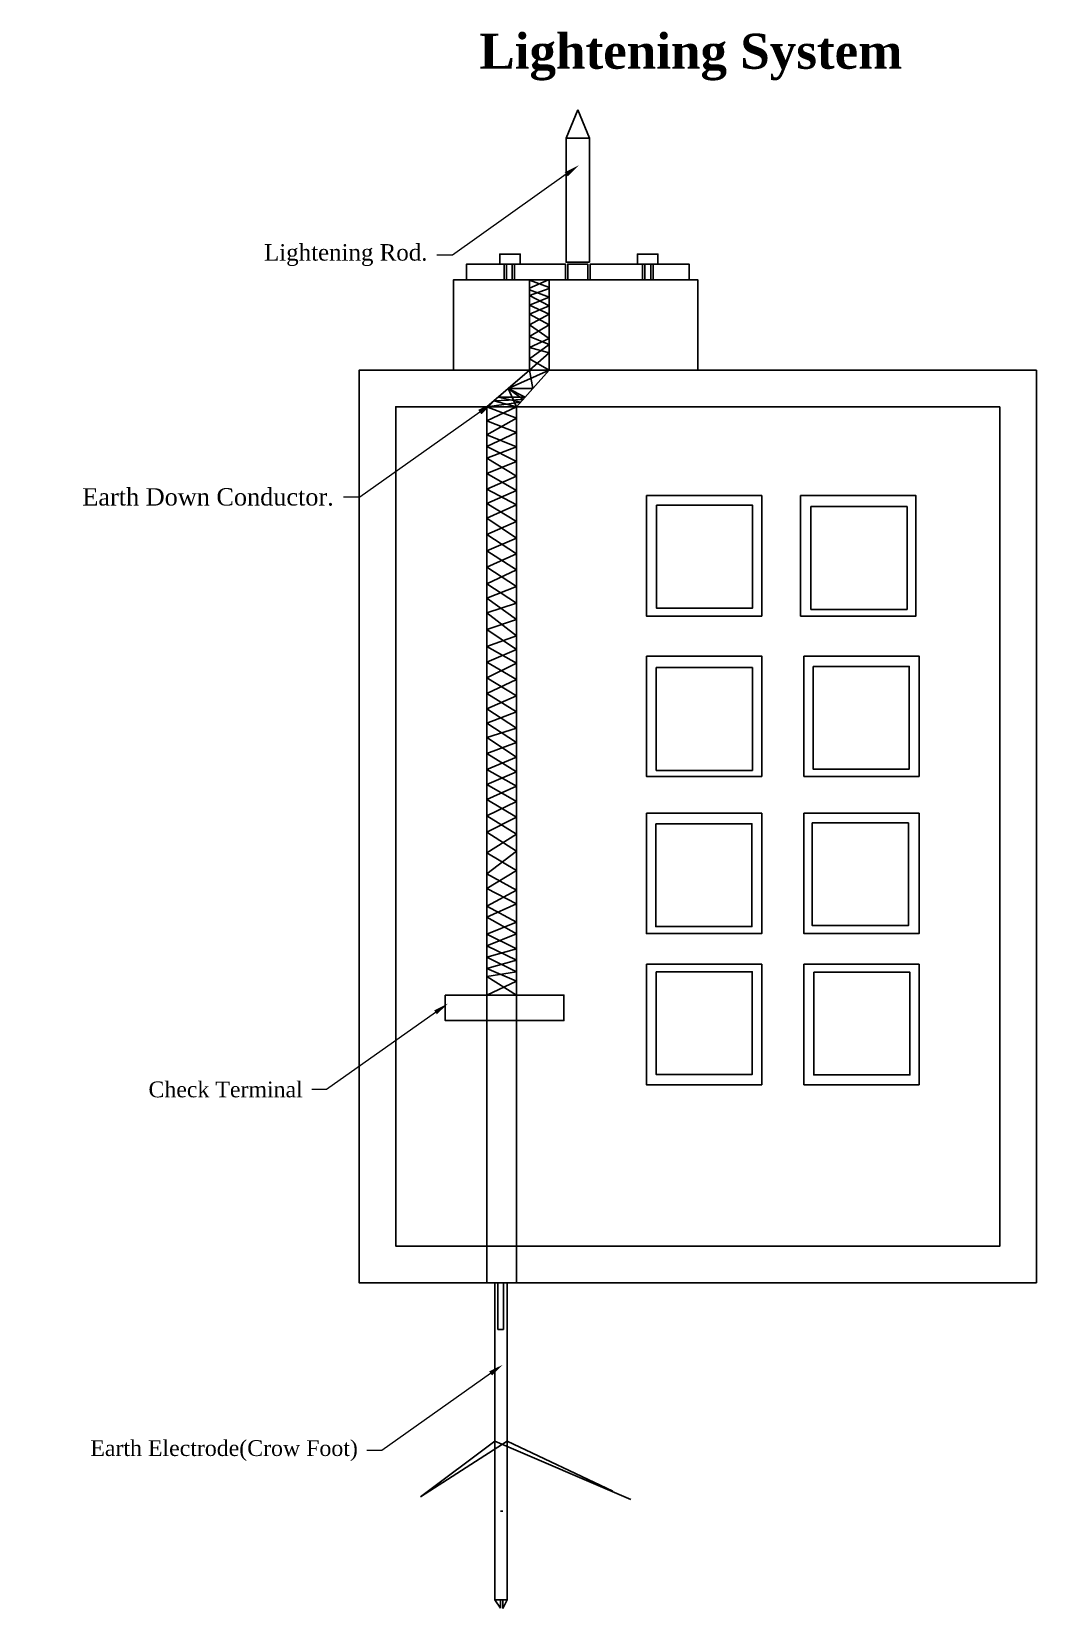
# Model space of a CAD drawing. Header units: inches. Extents: x -412 to 20037, y 548 to 16595.
# Drawn here: x 9673 to 12969, y 11425 to 16595 of the extents above; entities that cross this region are included whole.
import ezdxf
from ezdxf import colors
from ezdxf.entities.mleader import LeaderData, LeaderLine
from ezdxf.math import Vec2, Vec3

# ---------------------------------------------------------------- set-up
doc = ezdxf.new("R2010")
doc.units = ezdxf.units.IN
doc.header["$MEASUREMENT"] = 0
doc.layers.add('bath', color=4, linetype='Continuous')
doc.styles.get("Standard").update_dxf_attribs({"font": 'arial.ttf'})

msp = doc.modelspace()

# ---------------------------------------------------------------- linework, layer by layer
for p, q in [((11464.7, 16338.5), (11425.97, 16245.86)), ((11464.7, 16338.5), (11503.44, 16245.86)), ((11305.77, 15485.08), (11305.77, 15781.41)), ((11305.77, 15753.97), (11368.62, 15781.41)), ((11305.77, 15780.46), (11368.62, 15757.67)), ((11371.24, 15485.08), (11371.24, 15781.41)), ((11371.24, 15753.21), (11305.77, 15729.72)), ((11371.24, 15724.19), (11305.77, 15748.37)), ((11305.77, 15729.72), (11371.24, 15695.87)), ((11305.77, 15697.94), (11371.24, 15724.19)), ((11371.24, 15668.92), (11305.77, 15697.94)), ((11371.24, 15695.87), (11305.77, 15668.23)), ((11305.77, 15633.24), (11371.24, 15668.92)), ((11305.77, 15668.23), (11371.24, 15633.24)), ((11371.24, 15589.47), (11305.77, 15633.24)), ((11371.24, 15633.24), (11305.77, 15594.99)), ((11305.77, 15594.99), (11371.24, 15568.74)), ((11305.77, 15559.07), (11371.24, 15589.47)), ((11371.24, 15568.74), (11305.77, 15522.45)), ((11371.24, 15541.39), (11305.77, 15559.07)), ((11305.77, 15485.08), (11371.24, 15541.39)), ((11305.77, 15522.45), (11371.24, 15485.08)), ((11166.31, 15365.13), (11305.77, 15485.08)), ((11371.24, 15485.08), (11236.04, 15425.1)), ((11264.1, 15365.13), (11371.24, 15485.08)), ((11305.77, 15485.08), (11371.24, 15485.08)), ((11317.67, 15425.1), (11305.77, 15485.08)), ((11292.42, 15396.84), (11236.04, 15425.1)), ((11236.04, 15425.1), (11317.67, 15425.1)), ((11317.67, 15425.1), (11236.04, 15425.1)), ((11285.34, 15388.91), (11236.04, 15425.1)), ((11236.04, 15425.1), (11264.1, 15365.13)), ((11292.42, 15396.84), (11236.04, 15425.1)), ((11236.04, 15425.1), (11317.67, 15425.1)), ((11166.31, 15365.13), (11277.51, 15380.15)), ((11166.31, 15365.13), (11166.31, 12492.93)), ((11166.31, 15273.48), (11166.31, 15365.13)), ((11166.31, 15365.13), (11264.1, 15327.51)), ((11264.1, 15327.51), (11166.31, 15365.13)), ((11166.31, 15319.3), (11264.1, 15365.13)), ((11189.05, 15384.68), (11285.34, 15388.91)), ((11264.1, 15365.13), (11189.05, 15384.68)), ((11277.51, 15380.15), (11203.19, 15396.84)), ((11203.19, 15396.84), (11292.42, 15396.84)), ((11264.1, 15365.13), (11292.42, 15396.84)), ((11264.1, 15365.13), (11264.1, 12492.93)), ((11264.1, 15327.51), (11166.31, 15273.48)), ((11264.1, 15280.72), (11166.31, 15319.3)), ((11264.1, 15233.93), (11264.1, 15327.51)), ((11166.31, 15235.05), (11264.1, 15280.72)), ((11166.31, 15196.62), (11166.31, 15273.48)), ((11166.31, 15273.48), (11264.1, 15233.93)), ((11264.1, 15185.68), (11166.31, 15235.05)), ((11264.1, 15233.93), (11166.31, 15196.62)), ((11264.1, 15137.44), (11264.1, 15233.93)), ((11166.31, 15094.98), (11166.31, 15196.62)), ((11166.31, 15196.62), (11264.1, 15137.44)), ((11166.31, 15145.8), (11264.1, 15185.68)), ((11264.1, 15090.69), (11166.31, 15145.8)), ((11264.1, 15137.44), (11166.31, 15094.98)), ((11264.1, 15043.93), (11264.1, 15137.44)), ((11166.31, 15000.19), (11166.31, 15094.98)), ((11166.31, 15094.98), (11264.1, 15043.93)), ((11166.31, 15047.59), (11264.1, 15090.69)), ((11264.1, 14989.26), (11166.31, 15047.59)), ((11264.1, 15043.93), (11166.31, 15000.19)), ((11166.31, 14893.22), (11166.31, 15000.19)), ((11166.31, 15000.19), (11264.1, 14934.58)), ((11264.1, 14934.58), (11264.1, 15043.93)), ((11166.31, 14946.71), (11264.1, 14989.26)), ((11264.1, 14882.38), (11166.31, 14946.71)), ((11264.1, 14934.58), (11166.31, 14893.22)), ((11166.31, 14784.95), (11166.31, 14893.22)), ((11166.31, 14893.22), (11264.1, 14830.18)), ((11264.1, 14830.18), (11264.1, 14934.58)), ((11166.31, 14839.08), (11264.1, 14882.38)), ((11264.1, 14775.72), (11166.31, 14839.08)), ((11264.1, 14830.18), (11166.31, 14784.95)), ((11264.1, 14721.26), (11264.1, 14830.18)), ((11166.31, 14689.74), (11166.31, 14784.95)), ((11166.31, 14784.95), (11264.1, 14721.26)), ((11166.31, 14737.34), (11264.1, 14775.72)), ((11264.1, 14667.87), (11166.31, 14737.34)), ((11264.1, 14721.26), (11166.31, 14689.74)), ((11166.31, 14579.09), (11166.31, 14689.74)), ((11166.31, 14689.74), (11264.1, 14614.48)), ((11264.1, 14614.48), (11264.1, 14721.26)), ((11166.31, 14634.42), (11264.1, 14667.87)), ((11264.1, 14569.19), (11166.31, 14634.42)), ((11264.1, 14614.48), (11166.31, 14579.09)), ((11264.1, 14523.89), (11264.1, 14614.48)), ((11166.31, 14476.05), (11166.31, 14579.09)), ((11166.31, 14579.09), (11264.1, 14523.89)), ((11166.31, 14527.57), (11264.1, 14569.19)), ((11264.1, 14470.73), (11166.31, 14527.57)), ((11264.1, 14523.89), (11166.31, 14476.05)), ((11264.1, 14417.56), (11264.1, 14523.89)), ((11166.31, 14374.14), (11166.31, 14476.05)), ((11166.31, 14476.05), (11264.1, 14417.56)), ((11166.31, 14425.09), (11264.1, 14470.73)), ((11264.1, 14364.62), (11166.31, 14425.09)), ((11264.1, 14417.56), (11166.31, 14374.14)), ((11264.1, 14311.68), (11264.1, 14417.56)), ((11166.31, 14280.72), (11166.31, 14374.14)), ((11166.31, 14374.14), (11264.1, 14311.68)), ((11166.31, 14327.43), (11264.1, 14364.62)), ((11264.1, 14263.76), (11166.31, 14327.43)), ((11264.1, 14311.68), (11166.31, 14280.72)), ((11166.31, 14175.64), (11166.31, 14280.72)), ((11166.31, 14280.72), (11264.1, 14215.84)), ((11264.1, 14215.84), (11264.1, 14311.68)), ((11166.31, 14228.18), (11264.1, 14263.76)), ((11264.1, 14168.54), (11166.31, 14228.18)), ((11264.1, 14215.84), (11166.31, 14175.64)), ((11166.31, 14077.01), (11166.31, 14175.64)), ((11166.31, 14175.64), (11264.1, 14121.24)), ((11166.31, 14126.33), (11264.1, 14168.54)), ((11264.1, 14121.24), (11264.1, 14215.84)), ((11264.1, 14070.51), (11166.31, 14126.33)), ((11264.1, 14121.24), (11166.31, 14077.01)), ((11264.1, 14019.79), (11264.1, 14121.24)), ((11166.31, 13970.75), (11166.31, 14077.01)), ((11166.31, 14077.01), (11264.1, 14019.79)), ((11166.31, 14023.88), (11264.1, 14070.51)), ((11264.1, 13964.06), (11166.31, 14023.88)), ((11264.1, 14019.79), (11166.31, 13970.75)), ((11264.1, 13908.32), (11264.1, 14019.79)), ((11166.31, 13833.3), (11166.31, 13970.75)), ((11166.31, 13970.75), (11264.1, 13908.32)), ((11166.31, 13902.02), (11264.1, 13964.06)), ((11264.1, 13908.32), (11166.31, 13833.3)), ((11264.1, 13844.25), (11166.31, 13902.02)), ((11264.1, 13780.18), (11264.1, 13908.32)), ((11166.31, 13785.51), (11264.1, 13844.25)), ((11264.1, 13780.18), (11166.31, 13833.3)), ((11166.31, 13833.3), (11264.1, 13780.18)), ((11264.1, 13735.3), (11166.31, 13785.51)), ((11264.1, 13780.18), (11166.31, 13727.1)), ((11166.31, 13691.83), (11264.1, 13735.3)), ((11166.31, 13727.1), (11264.1, 13675.2)), ((11264.1, 13636.67), (11166.31, 13691.83)), ((11264.1, 13675.2), (11166.31, 13635.38)), ((11166.31, 13597.74), (11264.1, 13636.67)), ((11166.31, 13635.38), (11264.1, 13588.01)), ((11264.1, 13551.02), (11166.31, 13597.74)), ((11264.1, 13588.01), (11166.31, 13560.11)), ((11166.31, 13560.11), (11264.1, 13512.74)), ((11166.31, 13523.12), (11264.1, 13551.02)), ((11264.1, 13481.59), (11166.31, 13523.12)), ((11264.1, 13512.74), (11166.31, 13497.17)), ((11166.31, 13497.17), (11264.1, 13435.96)), ((11166.31, 13435.96), (11264.1, 13481.59)), ((11264.1, 13435.96), (11166.31, 13435.96)), ((11264.1, 13178.2), (11264.1, 13272.81)), ((11166.31, 13133.97), (11166.31, 13232.6)), ((11166.31, 13027.71), (11166.31, 13133.97)), ((11264.1, 13076.76), (11264.1, 13178.2)), ((11264.1, 12965.29), (11264.1, 13076.76)), ((11166.31, 12890.26), (11166.31, 13027.71)), ((11264.1, 12837.14), (11264.1, 12965.29)), ((11202.83, 12492.93), (11202.83, 12339.97)), ((11220.76, 12339.97), (11220.76, 12492.93)), ((11202.83, 12339.97), (11220.76, 12339.97)), ((11232.49, 11973.02), (10949.07, 11790.81)), ((10949.07, 11790.81), (11192.94, 11973.02)), ((11192.94, 11973.02), (11638.36, 11781.85)), ((11232.49, 11973.02), (11579.02, 11809.8)), ((11211.37, 11743.59), (11219.25, 11743.59)), ((11192.94, 11453.11), (11211.37, 11425.55)), ((11211.37, 11425.55), (11211.37, 11453.11)), ((11219.25, 11453.11), (11219.25, 11424.76)), ((11219.25, 11424.76), (11232.49, 11453.11))]:
    msp.add_line(p, q)
for points in [[(11503.44, 15839.09), (11425.97, 15839.09), (11425.97, 16245.86), (11503.44, 16245.86)], [(11161.32, 15833.13), (11222.98, 15833.13), (11222.98, 15807.27), (11222.98, 15781.41), (11161.32, 15781.41), (11099.65, 15781.41), (11099.65, 15807.27), (11099.65, 15833.13)], [(11208.54, 15833.13), (11276.11, 15833.13), (11276.11, 15865.97), (11208.54, 15865.97)], [(11239.89, 15833.13), (11248.84, 15833.13), (11248.84, 15807.27), (11248.84, 15781.41), (11239.89, 15781.41), (11230.93, 15781.41), (11230.93, 15807.27), (11230.93, 15833.13)], [(11340.33, 15833.13), (11423.88, 15833.13), (11423.88, 15807.27), (11423.88, 15781.41), (11340.33, 15781.41), (11256.79, 15781.41), (11256.79, 15807.27), (11256.79, 15833.13)], [(11464.65, 15833.13), (11497.47, 15833.13), (11497.47, 15807.27), (11497.47, 15781.41), (11464.65, 15781.41), (11431.83, 15781.41), (11431.83, 15807.27), (11431.83, 15833.13)], [(11590.96, 15833.13), (11676.49, 15833.13), (11676.49, 15807.27), (11676.49, 15781.41), (11590.96, 15781.41), (11505.43, 15781.41), (11505.43, 15807.27), (11505.43, 15833.13)], [(11659.91, 15833.13), (11727.48, 15833.13), (11727.48, 15865.97), (11659.91, 15865.97)], [(11694.39, 15833.13), (11704.34, 15833.13), (11704.34, 15807.27), (11704.34, 15781.41), (11694.39, 15781.41), (11684.45, 15781.41), (11684.45, 15807.27), (11684.45, 15833.13)], [(11770.97, 15833.13), (11829.65, 15833.13), (11829.65, 15807.27), (11829.65, 15781.41), (11770.97, 15781.41), (11712.29, 15781.41), (11712.29, 15807.27), (11712.29, 15833.13)], [(11858.1, 15485.08), (11057.15, 15485.08), (11057.15, 15781.41), (11858.1, 15781.41)], [(12968.81, 15485.08), (10747.39, 15485.08), (10747.39, 12492.93), (12968.81, 12492.93)], [(12848.86, 15365.13), (10867.34, 15365.13), (10867.34, 12612.88), (12848.86, 12612.88)], [(11689.84, 15073.67), (12067.95, 15073.67), (12067.95, 14678.74), (11689.84, 14678.74)], [(12195.44, 15073.67), (12573.55, 15073.67), (12573.55, 14678.74), (12195.44, 14678.74)], [(11722.34, 15041.9), (12037.83, 15041.9), (12037.83, 14704.86), (11722.34, 14704.86)], [(12229.15, 15037.86), (12544.63, 15037.86), (12544.63, 14700.82), (12229.15, 14700.82)], [(11689.84, 14547.69), (12067.95, 14547.69), (12067.95, 14152.75), (11689.84, 14152.75)], [(12205.91, 14547.69), (12584.02, 14547.69), (12584.02, 14152.75), (12205.91, 14152.75)], [(11721.74, 14509.7), (12037.23, 14509.7), (12037.23, 14172.66), (11721.74, 14172.66)], [(12236.2, 14513.91), (12551.69, 14513.91), (12551.69, 14176.87), (12236.2, 14176.87)], [(11689.84, 14032.39), (12067.95, 14032.39), (12067.95, 13637.46), (11689.84, 13637.46)], [(12205.91, 14032.39), (12584.02, 14032.39), (12584.02, 13637.46), (12205.91, 13637.46)], [(11720.13, 13997.86), (12035.62, 13997.86), (12035.62, 13660.82), (11720.13, 13660.82)], [(12233.53, 14000.78), (12549.02, 14000.78), (12549.02, 13663.74), (12233.53, 13663.74)], [(11689.84, 13537.01), (12067.95, 13537.01), (12067.95, 13142.07), (11689.84, 13142.07)], [(11721.28, 13512.68), (12036.77, 13512.68), (12036.77, 13175.64), (11721.28, 13175.64)], [(12205.91, 13537.01), (12584.02, 13537.01), (12584.02, 13142.07), (12205.91, 13142.07)], [(12238.17, 13511.08), (12553.66, 13511.08), (12553.66, 13174.04), (12238.17, 13174.04)], [(11030.15, 13435.96), (11419.01, 13435.96), (11419.01, 13352.53), (11030.15, 13352.53)], [(11192.94, 12492.93), (11232.49, 12492.93), (11232.49, 11453.11), (11192.94, 11453.11)]]:
    msp.add_lwpolyline(points, close=True)

# ---------------------------------------------------------------- texts
at = {"lineweight": 25, "insert": (11141.76, 16588.58), "char_height": 115.2, "attachment_point": 1}
msp.add_mtext_dynamic_manual_height_columns('{\\fTimes New Roman|b1|i0|c0|p18;Lightening System}', width=8633.1958, gutter_width=0.8, heights=[0], dxfattribs=at)

# ---------------------------------------------------------------- leaders
at = {"layer": 'bath', "color": 5, "lineweight": 13}
ml = msp.add_multileader_mtext('Standard', dxfattribs=at)
ml.set_content('\\A1;{\\fTimes New Roman|b0|i0|c0|p18;\\C4;Lightening Rod.}', color=5)
ml.set_leader_properties(lineweight=5)
ml.build(insert=Vec2(0, 0))
ml.multileader.update_dxf_attribs({"dogleg_length": 0.05, "arrow_head_size": 51.06})
ctx = ml.context
ctx.base_point, ctx.char_height, ctx.arrow_head_size, ctx.landing_gap_size, ctx.plane_origin = Vec3(10424.31, 15862.7), 54.1274, 51.06, 30.64, Vec3(10837.37, 16319.22)
ctx.text_align_type = 2
notes = []
notes.append((ctx, [(1, (1, 1, 0), (11053.3, 15862.7), (-1, 0), 51.06, [(0, [(11468.3, 16156.88)], 0, [])])]))
ctx.mtext.insert, ctx.mtext.width, ctx.mtext.alignment, ctx.mtext.flow_direction = Vec3(10971.6, 15898.39), 765.5618, 3, 5
ml = msp.add_multileader_mtext('Standard', dxfattribs=at)
ml.set_content('\\A1;{\\fTimes New Roman|b0|i0|c0|p18;\\C4;Earth Down Conductor.}', color=5)
ml.set_leader_properties(lineweight=5)
ml.build(insert=Vec2(0, 0))
ml.multileader.update_dxf_attribs({"dogleg_length": 0.05, "arrow_head_size": 53.75})
ctx = ml.context
ctx.base_point, ctx.char_height, ctx.arrow_head_size, ctx.landing_gap_size, ctx.plane_origin = Vec3(9833.68, 15069.04), 56.9724, 53.75, 32.25, Vec3(10522.99, 15549.56)
ctx.text_align_type = 2
notes.append((ctx, [(1, (1, 1, 0), (10750.27, 15069.04), (-1, 0), 53.75, [(0, [(11187.09, 15378.69)], 0, [])])]))
ctx.mtext.insert, ctx.mtext.width, ctx.mtext.alignment, ctx.mtext.flow_direction = Vec3(10664.28, 15098.17), 805.8009, 3, 5
ml = msp.add_multileader_mtext('Standard', dxfattribs=at)
ml.set_content('\\A1;{\\fTimes New Roman|b0|i0|c0|p18;\\C4;Check Terminal}', color=5)
ml.set_leader_properties(lineweight=5)
ml.build(insert=Vec2(0, 0))
ml.multileader.update_dxf_attribs({"dogleg_length": 0.05, "arrow_head_size": 48.85})
ctx = ml.context
ctx.base_point, ctx.char_height, ctx.arrow_head_size, ctx.landing_gap_size, ctx.plane_origin = Vec3(10043.01, 13126.16), 51.7787, 48.85, 29.31, Vec3(10434.22, 13562.87)
ctx.text_align_type = 2
notes.append((ctx, [(1, (1, 1, 0), (10640.78, 13126.16), (-1, 0), 48.85, [(0, [(11037.77, 13407.58)], 0, [])])]))
ctx.mtext.insert, ctx.mtext.width, ctx.mtext.alignment, ctx.mtext.flow_direction = Vec3(10562.63, 13152.63), 732.3418, 3, 5
ml = msp.add_multileader_mtext('Standard', dxfattribs=at)
ml.set_content('\\A1;{\\fTimes New Roman|b0|i0|c0|p18;\\C4;Earth Electrode(Crow Foot)}', color=5)
ml.set_leader_properties(lineweight=5)
ml.build(insert=Vec2(0, 0))
ml.multileader.update_dxf_attribs({"dogleg_length": 0.05, "arrow_head_size": 48.85})
ctx = ml.context
ctx.base_point, ctx.char_height, ctx.arrow_head_size, ctx.landing_gap_size, ctx.plane_origin = Vec3(9860.95, 11942.43), 51.7787, 48.85, 29.31, Vec3(10614.88, 12379.14)
ctx.text_align_type = 2
notes.append((ctx, [(1, (1, 1, 0), (10821.44, 11942.43), (-1, 0), 48.85, [(0, [(11218.43, 12223.85)], 0, [])])]))
ctx.mtext.insert, ctx.mtext.width, ctx.mtext.alignment, ctx.mtext.flow_direction = Vec3(10743.29, 11976.49), 1070.1714, 3, 5
for ctx, leaders in notes:
    for number, flags, end, landing, length, lines in leaders:
        leader = LeaderData()
        leader.index, (leader.has_last_leader_line, leader.has_dogleg_vector, leader.attachment_direction) = number, flags
        leader.last_leader_point, leader.dogleg_vector, leader.dogleg_length = Vec3(end), Vec3(landing), length
        for number, points, colour, breaks in lines:
            line = LeaderLine()
            line.index, line.vertices, line.color, line.breaks = number, Vec3.list(points), colors.encode_raw_color(colour), breaks
            leader.lines.append(line)
        ctx.leaders.append(leader)

doc.saveas('drawing.dxf')
